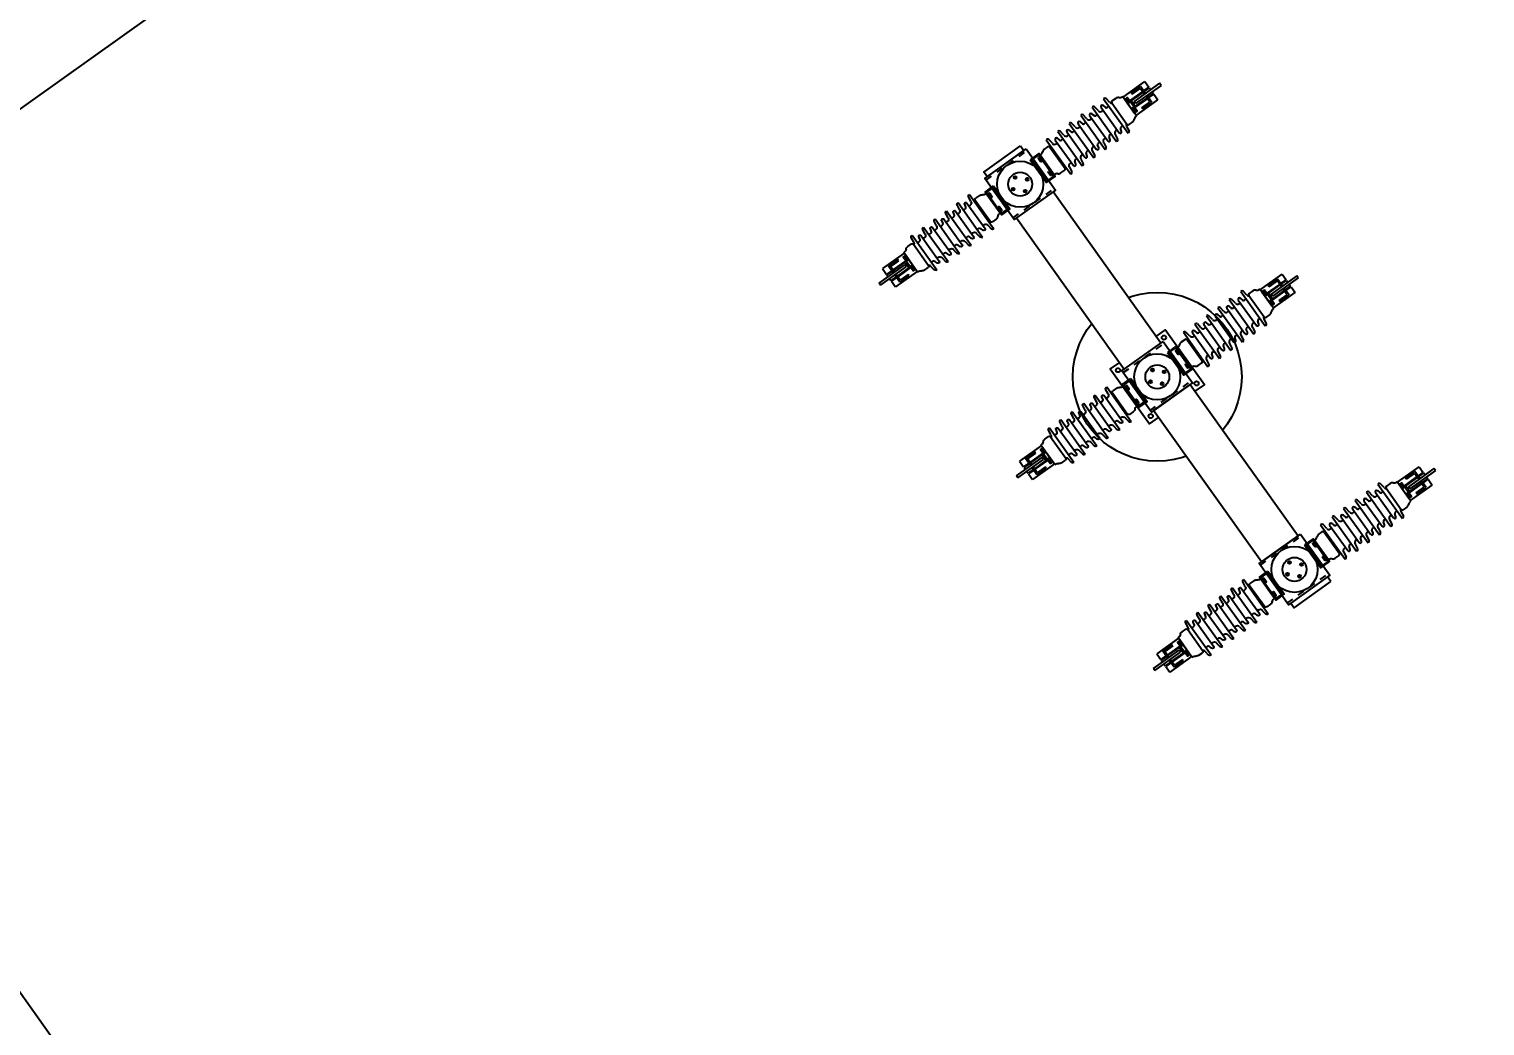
# Model space of a CAD drawing. Header units: feet. Extents: x 2321988 to 2329858, y 6722724 to 6730499.
# Drawn here: x 2326029.76 to 2326051.32, y 6726836.3 to 6726851.05 of the extents above; entities that cross this region are included whole.
import ezdxf

# ---------------------------------------------------------------- set-up
doc = ezdxf.new("R2010")
doc.units = ezdxf.units.FT
doc.header["$MEASUREMENT"] = 0
doc.header["$PDSIZE"] = 5
doc.linetypes.add('Midpoint Site Plan$0$HIDDEN', pattern=[0.375, 0.25, -0.125])
for name, color, linetype in [('BESS Dimensions', 3, 'Continuous'), ('C-BESS-EQUIPMENT', 255, 'Continuous'), ('Midpoint Site Plan$0$C-SWIR', 8, 'Continuous')]:
    doc.layers.add(name, color=color, linetype=linetype)
doc.styles.add('TG_DIMS', font='arial.ttf')
doc.dimstyles.new('TG-PROPOSED-ANNO', dxfattribs={"dimtxt": 0.1, "dimasz": 0.1, "dimexe": 0.05, "dimexo": 0.05, "dimgap": 0.02, "dimtad": 0, "dimtih": 1, "dimtoh": 1, "dimdsep": 46, "dimtxsty": 'TG_DIMS', "dimcen": 0, "dimclrd": 256, "dimclre": 256, "dimclrt": 256, "dimaunit": 1, "dimadec": 6, "dimazin": 2, "dimtfac": 1, "dimtofl": 0, "dimtmove": 1, "dimatfit": 3, "dimfxl": 1, "dimtolj": 1, "dimtzin": 0, "dimarcsym": 0})

# ---------------------------------------------------------------- blocks, each defined once
blk = doc.blocks.new('*U57')
for points in [[(346.56, -240), (346.56, -29.98), (346.56, -28.6), (346.62, -28.25), (346.73, -27.95), (347, -27.59), (347.29, -27.37), (347.59, -27.25), (348, -27.18), (348.26, -27.21), (348.59, -27.31), (348.9, -27.5), (349.19, -27.81), (349.35, -28.12), (349.44, -28.62), (349.44, -240)], [(388.56, -240), (388.56, -29.98), (388.56, -28.6), (388.62, -28.25), (388.73, -27.95), (389, -27.59), (389.29, -27.37), (389.59, -27.25), (390, -27.18), (390.26, -27.21), (390.59, -27.31), (390.9, -27.5), (391.19, -27.81), (391.35, -28.12), (391.44, -28.62), (391.44, -240)], [(430.56, -240), (430.56, -29.98), (430.56, -28.6), (430.62, -28.25), (430.73, -27.95), (431, -27.59), (431.29, -27.37), (431.59, -27.25), (432, -27.18), (432.26, -27.21), (432.59, -27.31), (432.9, -27.5), (433.19, -27.81), (433.35, -28.12), (433.44, -28.62), (433.44, -240)]]:
    blk.add_wipeout(points).dxf.layer = 'C-BESS-EQUIPMENT'
blk = doc.blocks.new('Midpoint Site Plan$0$TR 210')
for p, q in [((-2.57, 16.81), (-2.57, 16)), ((-2.32, 15.75), (2.32, 15.75)), ((-2.13, 18), (-2.13, 17.88)), ((2.12, 18), (-2.13, 18)), ((2.12, 18), (2.12, 17.88)), ((2.57, 16.81), (2.57, 16)), ((-3.75, 15.12), (-3.75, 15)), ((-3.75, 15), (3.75, 15)), ((-2.6, 15.5), (-3.54, 15.37)), ((-2.6, 13), (-3.54, 12.87)), ((-2.84, 14.24), (-2.31, 14.38)), ((-2.77, 13.75), (2.77, 13.75)), ((-2.13, 14.62), (-2.13, 15)), ((-2.13, 13.5), (-2.13, 13.75)), ((2.12, 14.62), (2.12, 15)), ((2.12, 13.5), (2.12, 13.75)), ((2.84, 14.24), (2.31, 14.38)), ((2.6, 15.5), (3.54, 15.37)), ((2.6, 13), (3.54, 12.87)), ((3.75, 15.12), (3.75, 15)), ((-3.75, 12.62), (-3.75, 12.5)), ((-3.75, 12.5), (3.75, 12.5)), ((-2.6, 10.5), (-3.54, 10.37)), ((-2.84, 11.74), (-2.31, 11.88)), ((-2.77, 11.25), (2.77, 11.25)), ((-2.13, 12.12), (-2.13, 12.5)), ((-2.13, 11), (-2.13, 11.25)), ((2.12, 12.12), (2.12, 12.5)), ((2.12, 11), (2.12, 11.25)), ((2.84, 11.74), (2.31, 11.88)), ((2.6, 10.5), (3.54, 10.37)), ((3.75, 12.62), (3.75, 12.5)), ((-3.75, 10.12), (-3.75, 10)), ((-3.75, 10), (3.75, 10)), ((-2.6, 8), (-3.54, 7.87)), ((-2.84, 9.24), (-2.31, 9.38)), ((-2.77, 8.75), (2.77, 8.75)), ((-2.13, 9.62), (-2.13, 10)), ((-2.13, 8.5), (-2.13, 8.75)), ((2.12, 9.62), (2.12, 10)), ((2.12, 8.5), (2.12, 8.75)), ((2.84, 9.24), (2.31, 9.38)), ((2.6, 8), (3.54, 7.87)), ((3.75, 10.12), (3.75, 10)), ((-3.75, 7.62), (-3.75, 7.5)), ((-3.75, 7.5), (3.75, 7.5)), ((-2.6, 5.5), (-3.54, 5.37)), ((-2.84, 6.74), (-2.31, 6.88)), ((-2.77, 6.25), (2.77, 6.25)), ((-2.13, 7.12), (-2.13, 7.5)), ((-2.13, 6), (-2.13, 6.25)), ((2.12, 7.12), (2.12, 7.5)), ((2.12, 6), (2.12, 6.25)), ((2.84, 6.74), (2.31, 6.88)), ((2.6, 5.5), (3.54, 5.37)), ((3.75, 7.62), (3.75, 7.5)), ((-3.75, 5.12), (-3.75, 5)), ((-3.75, 5), (3.75, 5)), ((-3.75, 2.62), (-3.75, 2.5)), ((-2.6, 3), (-3.54, 2.87)), ((-2.84, 4.24), (-2.31, 4.38)), ((-2.77, 3.75), (2.77, 3.75)), ((-2.13, 4.62), (-2.13, 5)), ((-2.13, 3.5), (-2.13, 3.75)), ((2.12, 4.62), (2.12, 5)), ((2.12, 3.5), (2.12, 3.75)), ((2.84, 4.24), (2.31, 4.38)), ((2.6, 3), (3.54, 2.87)), ((3.75, 5.12), (3.75, 5)), ((3.75, 2.62), (3.75, 2.5)), ((-3.75, 2.5), (3.75, 2.5)), ((-2.57, 1.19), (-2.57, 2)), ((-2.32, 2.25), (2.32, 2.25)), ((-2.13, 2.25), (-2.13, 2.5)), ((-2.13, 0), (-2.13, 0.12)), ((2.12, 0), (-2.13, 0)), ((2.12, 2.25), (2.12, 2.5)), ((2.12, 0), (2.12, 0.12)), ((2.57, 1.19), (2.57, 2))]:
    blk.add_line(p, q)
for centre, radius, start, end in [((-2.63, 16), 0.5, 273.3034, 330), ((-1.82, 16.81), 0.75, 136.2707, 180), ((-2.32, 16), 0.25, 180, 270), ((-2.88, 17.88), 0.75, 312.7697, 0), ((2.88, 17.88), 0.75, 180, 227.2303), ((2.62, 16), 0.5, 210, 266.6966), ((2.32, 16), 0.25, 270, 0), ((1.82, 16.81), 0.75, 360, 43.7293), ((-3.5, 15.12), 0.25, 98.9346, 180), ((-2.77, 14), 0.25, 105.0864, 270), ((-2.63, 13.5), 0.5, 273.3034, 0), ((-2.38, 14.62), 0.25, 285.0864, 0), ((2.37, 14.62), 0.25, 180, 254.9136), ((2.62, 13.5), 0.5, 180, 266.6966), ((2.77, 14), 0.25, 270, 74.9136), ((3.5, 15.12), 0.25, 0, 81.0654), ((-3.5, 12.62), 0.25, 98.9346, 180), ((-3.5, 10.12), 0.25, 98.9346, 180), ((-2.77, 11.5), 0.25, 105.0864, 270), ((-2.63, 11), 0.5, 273.3034, 0), ((-2.38, 12.12), 0.25, 285.0864, 0), ((2.37, 12.12), 0.25, 180, 254.9136), ((2.62, 11), 0.5, 180, 266.6966), ((2.77, 11.5), 0.25, 270, 74.9136), ((3.5, 12.62), 0.25, 0, 81.0654), ((3.5, 10.12), 0.25, 0, 81.0654), ((-3.5, 7.62), 0.25, 98.9346, 180), ((-2.77, 9), 0.25, 105.0864, 270), ((-2.63, 8.5), 0.5, 273.3034, 0), ((-2.38, 9.62), 0.25, 285.0864, 0), ((2.37, 9.62), 0.25, 180, 254.9136), ((2.62, 8.5), 0.5, 180, 266.6966), ((2.77, 9), 0.25, 270, 74.9136), ((3.5, 7.62), 0.25, 0, 81.0654), ((-3.5, 5.12), 0.25, 98.9346, 180), ((-2.77, 6.5), 0.25, 105.0864, 270), ((-2.63, 6), 0.5, 273.3034, 0), ((-2.38, 7.12), 0.25, 285.0864, 0), ((2.37, 7.12), 0.25, 180, 254.9136), ((2.62, 6), 0.5, 180, 266.6966), ((2.77, 6.5), 0.25, 270, 74.9136), ((3.5, 5.12), 0.25, 0, 81.0654), ((-3.5, 2.62), 0.25, 98.9346, 180), ((-2.77, 4), 0.25, 105.0864, 270), ((-2.63, 3.5), 0.5, 273.3034, 0), ((-2.38, 4.62), 0.25, 285.0864, 0), ((2.37, 4.62), 0.25, 180, 254.9136), ((2.62, 3.5), 0.5, 180, 266.6966), ((2.77, 4), 0.25, 270, 74.9136), ((3.5, 2.62), 0.25, 0, 81.0654), ((-2.32, 2), 0.25, 90, 180), ((-1.82, 1.19), 0.75, 180, 223.7293), ((-2.88, 0.12), 0.75, 0, 47.2303), ((2.88, 0.12), 0.75, 132.7697, 180), ((2.32, 2), 0.25, 0, 90), ((1.82, 1.19), 0.75, 316.2707, 0)]:
    blk.add_arc(centre, radius, start, end)
blk = doc.blocks.new('Midpoint Site Plan$0$HOOKSWITCH end')
for points in [[(-0.59, 20.44), (-1.16, 20.44), (-1.16, 19.88), (-0.59, 19.88)], [(1.16, 20.44), (0.59, 20.44), (0.59, 19.88), (1.16, 19.88)], [(-1.19, 1.88), (-1.81, 1.88), (-1.81, 1.69), (-1.19, 1.69)], [(-0.72, 0.19), (-1.28, 0.19), (-1.28, 0), (-0.72, 0)], [(1.28, 0.19), (0.72, 0.19), (0.72, 0), (1.28, 0)], [(1.81, 1.88), (1.19, 1.88), (1.19, 1.69), (1.81, 1.69)]]:
    blk.add_hatch(color=256).paths.add_polyline_path(points)
for p, q in [((0.22, 26.59), (-0.22, 26.59)), ((-0.22, 26.59), (-0.22, 21)), ((0.22, 26.59), (0.22, 21)), ((-2, 24.63), (-0.75, 24.63)), ((-2, 19.88), (-2, 24.63)), ((-0.22, 23.5), (-1.75, 23.5)), ((-1.75, 21.5), (-1.75, 23.5)), ((-0.75, 23.5), (-0.75, 24.63)), ((-0.63, 24.63), (-0.22, 24.63)), ((-0.63, 23.5), (-0.63, 24.63)), ((0.22, 24.63), (0.62, 24.63)), ((1.75, 23.5), (0.22, 23.5)), ((0.62, 23.5), (0.62, 24.63)), ((0.75, 24.63), (2, 24.63)), ((0.75, 23.5), (0.75, 24.63)), ((1.75, 21.5), (1.75, 23.5)), ((2, 19.88), (2, 24.63)), ((-1.5, 21.5), (-1.75, 21.5)), ((-1.5, 21.5), (-1.5, 23.25)), ((-0.22, 23.25), (-1.5, 23.25)), ((-0.75, 20.44), (-0.75, 23.25)), ((-0.63, 20.44), (-0.63, 23.25)), ((0.22, 21), (-0.22, 21)), ((1.5, 23.25), (0.22, 23.25)), ((0.62, 20.44), (0.62, 23.25)), ((0.75, 20.44), (0.75, 23.25)), ((1.5, 21.5), (1.5, 23.25)), ((1.75, 21.5), (1.5, 21.5)), ((-1.16, 20.44), (-1.16, 19.88)), ((-0.59, 20.44), (-0.59, 19.88)), ((0.59, 20.44), (0.59, 19.88)), ((1.16, 20.44), (1.16, 19.88)), ((-1.94, 1.69), (-1.94, 1.44)), ((-1.94, 1.69), (-1.06, 1.69)), ((-1.81, 1.88), (-1.81, 1.69)), ((-1.81, 1.31), (-1.2, 1.31)), ((-1.67, 1.69), (-1.67, 1.45)), ((-1.33, 1.69), (-1.33, 1.45)), ((-1.28, 0), (-1.28, 0.19)), ((-1.19, 1.88), (-1.19, 1.69)), ((-1.06, 1.69), (-1.06, 1.44)), ((-0.72, 0), (-0.72, 0.19)), ((0.72, 0), (0.72, 0.19)), ((1.06, 1.69), (1.06, 1.44)), ((1.06, 1.69), (1.94, 1.69)), ((1.19, 1.88), (1.19, 1.69)), ((1.19, 1.31), (1.8, 1.31)), ((1.28, 0), (1.28, 0.19)), ((1.33, 1.69), (1.33, 1.45)), ((1.67, 1.69), (1.67, 1.45)), ((1.81, 1.88), (1.81, 1.69)), ((1.94, 1.69), (1.94, 1.44))]:
    blk.add_line(p, q)
at = {"extrusion": (0, 0, -1)}
for p, q in [((-0.3, 20.75), (0.3, 20.75)), ((-0.44, 20.44), (-0.44, 20.63)), ((-0.17, 20.44), (-0.17, 20.62)), ((0.17, 20.44), (0.17, 20.62)), ((0.44, 20.44), (0.44, 20.63))]:
    blk.add_line(p, q, dxfattribs=at)
for points in [[(-1.5, 19.88), (1.5, 19.88), (1.5, 20.44), (-1.5, 20.44)], [(-2.5, 0), (2.5, 0), (2.5, 1.88), (-2.5, 1.88)], [(-2.31, 1.69), (2.31, 1.69), (2.31, 0.19), (-2.31, 0.19)]]:
    blk.add_lwpolyline(points, close=True)
for centre, start, end in [((-0.3, 20.62), 0, 180), ((-0.04, 20.62), 92.3008, 180), ((0.04, 20.62), 0, 87.1114), ((0.3, 20.62), 0, 180)]:
    blk.add_arc(centre, 0.133, start, end)
for centre, start, end in [((1.8, 1.45), 180, 0), ((1.54, 1.45), 272.3008, 0), ((1.46, 1.45), 180, 267.1114), ((1.19, 1.45), 180, 0), ((-1.2, 1.45), 180, 0), ((-1.46, 1.45), 272.3008, 0), ((-1.54, 1.45), 180, 267.1114), ((-1.81, 1.45), 180, 0)]:
    blk.add_arc(centre, 0.133, start, end, dxfattribs=at)
blk.add_blockref('Midpoint Site Plan$0$TR 210', (0, 1.88))
blk = doc.blocks.new('*D110')
at = {"layer": 'BESS Dimensions', "lineweight": -2, "transparency": 16777216}
for p, q in [((2325959.342, 6726878.579), (2325907.907, 6726841.932)), ((2325917.781, 6726836.689), (2325957.716, 6726780.639)), ((2326007.722, 6726710.453), (2325967.788, 6726766.503)), ((2326060.888, 6726736.054), (2326009.453, 6726699.407))]:
    blk.add_line(p, q, dxfattribs=at)
at = {"layer": 'BESS Dimensions', "transparency": 16777216}
for points in [[(2325919.139, 6726837.657), (2325916.424, 6726835.722), (2325911.979, 6726844.834)], [(2326009.079, 6726711.42), (2326006.365, 6726709.486), (2326013.525, 6726702.308)]]:
    blk.add_solid(points, dxfattribs=at)
at = {"layer": 'Defpoints', "color": 0, "transparency": 16777216}
for p in [(2325963.414, 6726881.48), (2326064.96, 6726738.955), (2326013.525, 6726702.308)]:
    blk.add_point(p, dxfattribs=at)
at = {"layer": 'BESS Dimensions', "transparency": 16777216, "insert": (2325962.752, 6726773.571), "char_height": 10, "attachment_point": 5, "style": 'TG_DIMS'}
blk.add_mtext("\\A1;175'", dxfattribs=at)

msp = doc.modelspace()

# ---------------------------------------------------------------- block references
at = {"layer": 'C-BESS-EQUIPMENT', "xscale": 0.08333333333333331, "yscale": 0.08333333333333331, "zscale": 0.08333333333333331, "rotation": 305.4689808292026}
msp.add_blockref('*U57', (2326041.453, 6726882.241), dxfattribs=at)

# ---------------------------------------------------------------- next in the draw order: wipeouts: each hides what was drawn before it
msp.add_wipeout([(2326065.94, 6726843.967), (2326048.239, 6726831.355), (2326048.378, 6726831.16), (2326066.079, 6726843.772)]).dxf.layer = 'C-BESS-EQUIPMENT'

# ---------------------------------------------------------------- next in the draw order: wipeouts: each hides what was drawn before it
msp.add_wipeout([(2326063.909, 6726846.817), (2326046.208, 6726834.206), (2326046.347, 6726834.011), (2326064.048, 6726846.622)]).dxf.layer = 'C-BESS-EQUIPMENT'

# ---------------------------------------------------------------- next in the draw order: wipeouts: each hides what was drawn before it
msp.add_wipeout([(2326067.971, 6726841.116), (2326050.27, 6726828.505), (2326050.409, 6726828.31), (2326068.11, 6726840.921)]).dxf.layer = 'C-BESS-EQUIPMENT'

# ---------------------------------------------------------------- next in the draw order: wipeouts: each hides what was drawn before it
msp.add_wipeout([(2326044.154, 6726887.542), (2326077.858, 6726840.237), (2326077.408, 6726839.917), (2326043.705, 6726887.221)]).dxf.layer = 'C-BESS-EQUIPMENT'

# ---------------------------------------------------------------- next in the draw order: wipeouts: each hides what was drawn before it
msp.add_wipeout([(2326040.082, 6726884.64), (2326073.786, 6726837.336), (2326073.336, 6726837.015), (2326039.633, 6726884.32)]).dxf.layer = 'C-BESS-EQUIPMENT'

# ---------------------------------------------------------------- next in the draw order: wipeouts: each hides what was drawn before it
msp.add_wipeout([(2326036.01, 6726881.739), (2326069.714, 6726834.434), (2326069.264, 6726834.114), (2326035.56, 6726881.419)]).dxf.layer = 'C-BESS-EQUIPMENT'

# ---------------------------------------------------------------- next in the draw order: linework, layer by layer
at = {"layer": 'C-BESS-EQUIPMENT'}
msp.add_lwpolyline([(2325996.574, 6726826.322), (2326168.01, 6726948.466)], dxfattribs=at)
msp.add_circle((2326046.466, 6726845.907), 1.25, dxfattribs=at)
at = {"layer": 'Midpoint Site Plan$0$C-SWIR'}
msp.add_line((2326007.201, 6726868.274), (2326056.719, 6726798.773), dxfattribs=at)

# ---------------------------------------------------------------- next in the draw order: wipeouts: each hides what was drawn before it
msp.add_wipeout([(2326048.492, 6726842.49), (2326048.443, 6726842.558), (2326048.409, 6726842.534), (2326047.974, 6726843.144), (2326048.008, 6726843.169), (2326046.485, 6726845.306), (2326046.349, 6726845.21), (2326045.769, 6726846.024), (2326045.905, 6726846.121), (2326044.382, 6726848.259), (2326044.348, 6726848.235), (2326043.912, 6726848.845), (2326043.946, 6726848.87), (2326043.898, 6726848.937), (2326044.441, 6726849.324), (2326044.489, 6726849.256), (2326044.523, 6726849.281), (2326044.958, 6726848.67), (2326044.925, 6726848.646), (2326046.448, 6726846.508), (2326046.583, 6726846.604), (2326047.164, 6726845.79), (2326047.028, 6726845.693), (2326048.551, 6726843.555), (2326048.585, 6726843.58), (2326049.02, 6726842.969), (2326048.986, 6726842.945), (2326049.035, 6726842.877)]).dxf.layer = 'C-BESS-EQUIPMENT'

# ---------------------------------------------------------------- next in the draw order: linework, layer by layer
at = {"layer": 'C-BESS-EQUIPMENT', "linetype": 'Midpoint Site Plan$0$HIDDEN', "ltscale": 0.25}
for p, q in [((2326043.931, 6726848.82), (2326044.541, 6726849.255)), ((2326044.33, 6726848.26), (2326044.94, 6726848.695)), ((2326045.961, 6726845.969), (2326046.572, 6726846.405)), ((2326046.36, 6726845.41), (2326046.971, 6726845.845)), ((2326047.992, 6726843.119), (2326048.603, 6726843.554)), ((2326048.391, 6726842.559), (2326049.002, 6726842.994))]:
    msp.add_line(p, q, dxfattribs=at)
at = {"layer": 'C-BESS-EQUIPMENT'}
for points in [[(2326044.441, 6726849.324), (2326044.489, 6726849.256), (2326043.946, 6726848.87), (2326043.898, 6726848.937)], [(2326044.523, 6726849.281), (2326044.958, 6726848.67), (2326044.348, 6726848.235), (2326043.912, 6726848.845)], [(2326046.52, 6726846.406), (2326044.925, 6726848.646), (2326044.382, 6726848.259), (2326045.977, 6726846.019)], [(2326046.554, 6726846.43), (2326046.989, 6726845.819), (2326046.379, 6726845.384), (2326045.943, 6726845.995)], [(2326046.955, 6726845.795), (2326048.551, 6726843.555), (2326048.008, 6726843.169), (2326046.412, 6726845.408)], [(2326048.585, 6726843.58), (2326049.02, 6726842.969), (2326048.409, 6726842.534), (2326047.974, 6726843.144)], [(2326049.035, 6726842.877), (2326048.986, 6726842.945), (2326048.443, 6726842.558), (2326048.492, 6726842.49)]]:
    msp.add_lwpolyline(points, close=True, dxfattribs=at)
at = {"layer": 'C-BESS-EQUIPMENT', "const_width": 0.0208, "flags": 128}
for points in [[(2326044.354, 6726848.853, 1), (2326044.371, 6726848.865, 1)], [(2326044.529, 6726848.824, 1), (2326044.546, 6726848.836, 1)], [(2326044.325, 6726848.679, 1), (2326044.342, 6726848.691, 1)], [(2326044.499, 6726848.65, 1), (2326044.516, 6726848.662, 1)], [(2326046.385, 6726846.003, 1), (2326046.402, 6726846.015, 1)], [(2326046.356, 6726845.829, 1), (2326046.373, 6726845.841, 1)], [(2326046.53, 6726845.799, 1), (2326046.547, 6726845.811, 1)], [(2326046.56, 6726845.974, 1), (2326046.577, 6726845.986, 1)], [(2326048.387, 6726842.978, 1), (2326048.404, 6726842.99, 1)], [(2326048.416, 6726843.152, 1), (2326048.433, 6726843.164, 1)], [(2326048.591, 6726843.123, 1), (2326048.608, 6726843.135, 1)], [(2326048.561, 6726842.949, 1), (2326048.578, 6726842.961, 1)]]:
    msp.add_lwpolyline(points, format="xyb", close=True, dxfattribs=at)
at = {"layer": 'C-BESS-EQUIPMENT'}
for points in [[(2326047.028, 6726845.693), (2326047.164, 6726845.79), (2326046.583, 6726846.604), (2326046.448, 6726846.508)], [(2326045.905, 6726846.121), (2326045.769, 6726846.024), (2326046.349, 6726845.21), (2326046.485, 6726845.306)]]:
    msp.add_lwpolyline(points, dxfattribs=at)
for centre, radius in [((2326044.435, 6726848.758), 0.341), ((2326044.435, 6726848.758), 0.177), ((2326044.363, 6726848.859), 0.0208), ((2326044.537, 6726848.83), 0.0208), ((2326044.334, 6726848.685), 0.0208), ((2326044.508, 6726848.656), 0.0208), ((2326046.564, 6726846.488), 0.0313), ((2326046.466, 6726845.907), 0.341), ((2326045.885, 6726846.005), 0.0313), ((2326046.466, 6726845.907), 0.177), ((2326046.394, 6726846.009), 0.0208), ((2326046.365, 6726845.835), 0.0208), ((2326046.539, 6726845.805), 0.0208), ((2326046.568, 6726845.98), 0.0208), ((2326047.047, 6726845.81), 0.0313), ((2326046.369, 6726845.326), 0.0313), ((2326048.497, 6726843.057), 0.341), ((2326048.497, 6726843.057), 0.177), ((2326048.395, 6726842.984), 0.0208), ((2326048.425, 6726843.158), 0.0208), ((2326048.599, 6726843.129), 0.0208), ((2326048.57, 6726842.955), 0.0208)]:
    msp.add_circle(centre, radius, dxfattribs=at)

# ---------------------------------------------------------------- next in the draw order: block references
at = {"layer": 'C-BESS-EQUIPMENT', "yscale": 0.08333333333333331, "zscale": 0.08333333333333331}
for p, xscale, rotation in [((2326044.707, 6726848.951), 0.08333333333333331, 305.4689808292026), ((2326044.164, 6726848.564), -0.08333333333333331, 125.4689808292027), ((2326046.738, 6726846.1), 0.08333333333333331, 305.4689808292026), ((2326046.195, 6726845.714), -0.08333333333333331, 125.4689808292027), ((2326048.769, 6726843.25), 0.08333333333333331, 305.4689808292026), ((2326048.226, 6726842.863), -0.08333333333333331, 125.4689808292027)]:
    msp.add_blockref('Midpoint Site Plan$0$HOOKSWITCH end', p, dxfattribs=dict(at, xscale=xscale, rotation=rotation))

# ---------------------------------------------------------------- next in the draw order: dimensions: what is measured, and where the dimension line sits
at = {"layer": 'BESS Dimensions'}
dim = msp.add_aligned_dim(p1=(2325963.414, 6726881.48), p2=(2326064.96, 6726738.955), distance=-63.155, dimstyle='TG-PROPOSED-ANNO', override={"dimscale": 50, "dimpost": "'"}, dxfattribs=at)
dim.commit()
dim.dimension.update_dxf_attribs({"geometry": '*D110', "text_midpoint": (2325962.752, 6726773.571)})

doc.saveas('drawing.dxf')
